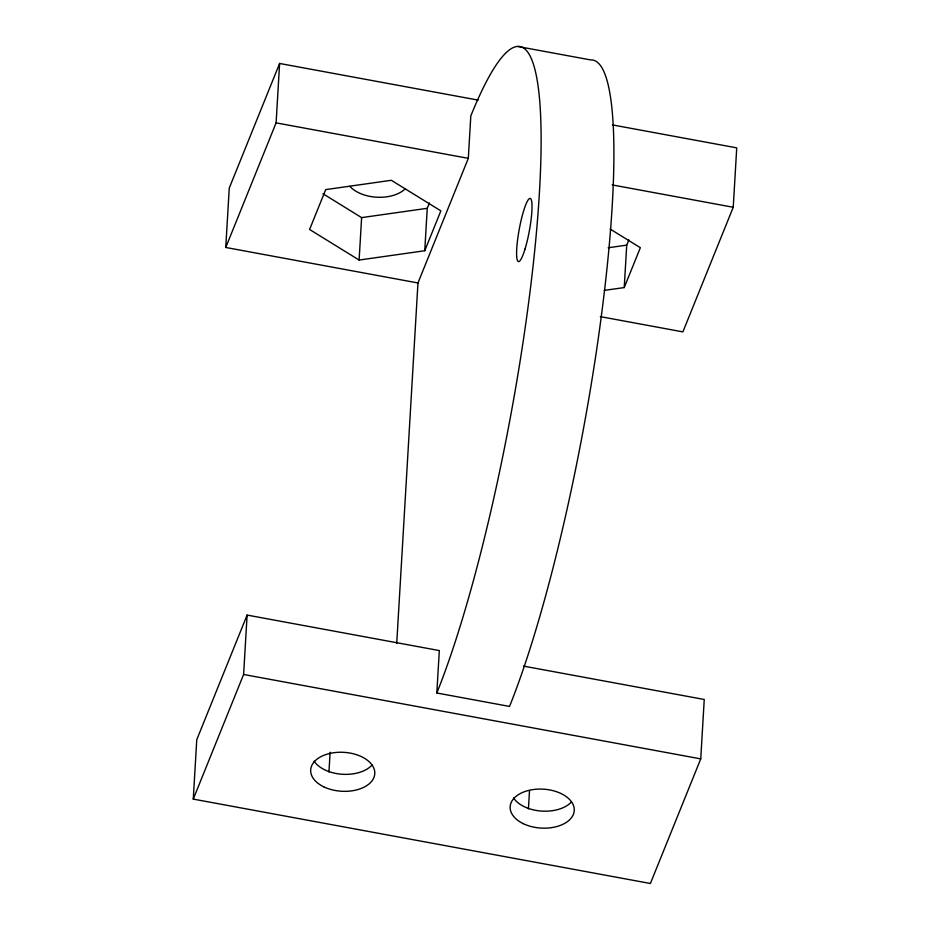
<?xml version="1.0" encoding="UTF-8"?>
<svg xmlns="http://www.w3.org/2000/svg" width="930" height="930" viewBox="0 0 930 930"><rect width="100%" height="100%" fill="white"/><g stroke="black" fill="none" stroke-linecap="round" stroke-linejoin="round"><path stroke-width="1.4" d="M523.427 666.089L704.242 699.476L700.743 758.88L650.396 883.5L193.266 799.103L196.765 739.699L247.113 615.079L439.32 650.57L436.821 693.001L509.535 706.428A363.863 57.986 -79.5 0 0 602.687 305.563A363.863 57.986 -79.5 0 0 590.597 59.915L517.871 46.5M436.821 693.001A363.863 57.986 -79.5 0 0 539.412 192.603A363.863 57.986 -79.5 0 0 470.813 115.913L468.313 158.344L417.965 282.964L225.757 247.473L229.257 188.069L279.605 63.461L478.171 100.115M193.266 799.103L243.614 674.483L247.113 615.079M225.757 247.473L276.105 122.865L279.605 63.461M328.953 772.063L330.127 752.265M359.12 260.051L309.585 229.478L325.698 189.604L391.344 180.292L440.867 210.866L424.754 250.74L359.12 260.051L361.619 217.62L322.966 193.754M396.726 643.444L417.965 282.964M424.754 250.74L427.254 208.308L429.404 202.996M528.426 808.891L529.519 790.512M604.256 290.404L624.228 287.568L626.727 245.136L628.878 239.824M600.315 316.63L682.887 331.882L733.235 207.262L736.734 147.858L612.452 124.911M624.228 287.568L640.34 247.694L610.138 229.047M361.619 217.62L427.254 208.308M608.173 247.764L626.727 245.136M276.105 122.865L468.313 158.344M612.219 184.919L733.235 207.262M243.614 674.483L700.743 758.88M372.047 765.041A32.108 19.495 3.4 0 1 342.159 774.26A32.108 19.495 3.4 0 1 314.084 761.147M571.52 801.869A32.108 19.495 3.4 0 1 541.632 811.088A32.108 19.495 3.4 0 1 513.558 797.987M405.387 188.651A32.108 19.495 3.4 0 1 377.499 197.253A32.108 19.495 3.4 0 1 349.843 186.337M525.043 248.973A32.108 5.115 -79.5 0 0 530.565 198.636A32.108 5.115 -79.5 0 0 517.289 242.381A32.108 5.115 -79.5 0 0 525.043 248.973M523.172 823.62A32.108 19.495 3.4 0 0 574.077 811.983A32.108 19.495 3.4 0 0 529.379 790.256A32.108 19.495 3.4 0 0 523.172 823.62M323.698 786.792A32.108 19.495 3.4 0 0 374.604 775.155A32.108 19.495 3.4 0 0 329.906 753.428A32.108 19.495 3.4 0 0 323.698 786.792"/></g></svg>
